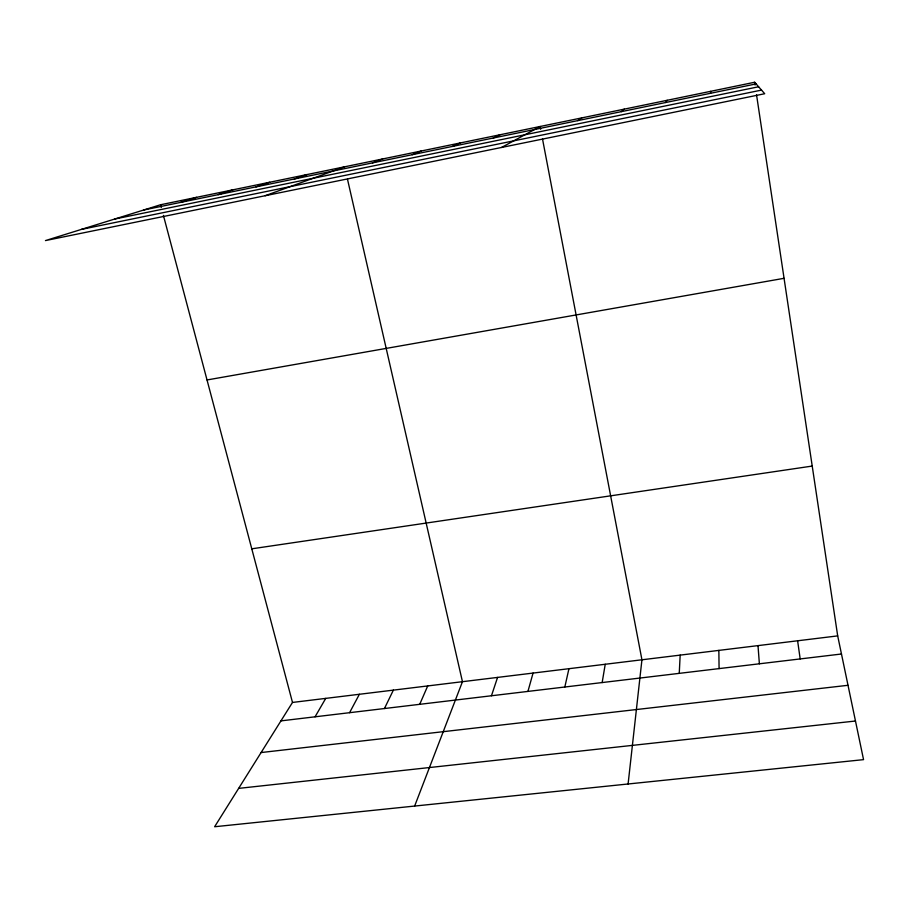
<?xml version="1.0" encoding="UTF-8"?>
<svg xmlns="http://www.w3.org/2000/svg" width="909" height="909" viewBox="0 0 909 909"><rect width="100%" height="100%" fill="white"/><g stroke="black" fill="none" stroke-linecap="round" stroke-linejoin="round"><path stroke-width="1.36" d="M710.588 93.263L710.622 91.332M679.25 673.353L680.171 655.116M628.096 783.99L641.936 659.786L542.503 138.952M602.156 682.557L605.235 664.263M564.83 687.011L568.943 668.694M527.936 691.408L533.06 673.069M491.462 695.76L497.564 677.41M414.64 806.067L462.454 681.693L347.488 179.243M419.719 704.316L427.719 685.931M384.45 708.531L393.37 690.124M349.567 712.69L359.385 694.271M315.059 716.803L325.752 698.373M163.415 215.41L292.493 702.441L214.615 826.747L863.55 759.64L837.689 635.891L756.538 94.775M665.695 102.512L667.161 100.297M621.392 111.637L624.267 109.137M577.681 120.636L581.919 117.875M501.541 147.463L540.116 126.487L540.65 129.26M493.235 138.02L500.064 134.748M452.443 146.429L460.488 142.906M412.152 154.723L421.401 150.974M372.383 162.916L382.78 158.927M265.133 195.73L344.636 166.802M294.3 178.993L306.947 174.573M255.974 186.879L269.7 182.255M218.126 194.674L232.897 189.845M180.732 202.377L196.537 197.333M160.586 204.752L45.45 240.59L764.708 93.729L754.663 82.253L160.586 204.752L161.302 207.411M143.792 209.979L756.106 83.901M114.704 219.035L758.617 86.764M81.458 229.386L761.526 90.093M207.025 379.962L784.058 278.313M251.77 548.82L812.226 466.067M292.493 702.441L837.689 635.891M280.938 720.882L841.473 654.003M261.099 752.55L848.006 685.295M238.647 788.387L855.483 721.019M754.663 82.253L755.084 85.037M797.613 640.788L800.181 658.923M758.004 645.617L759.379 663.797M718.86 650.401L719.076 668.604"/></g></svg>
